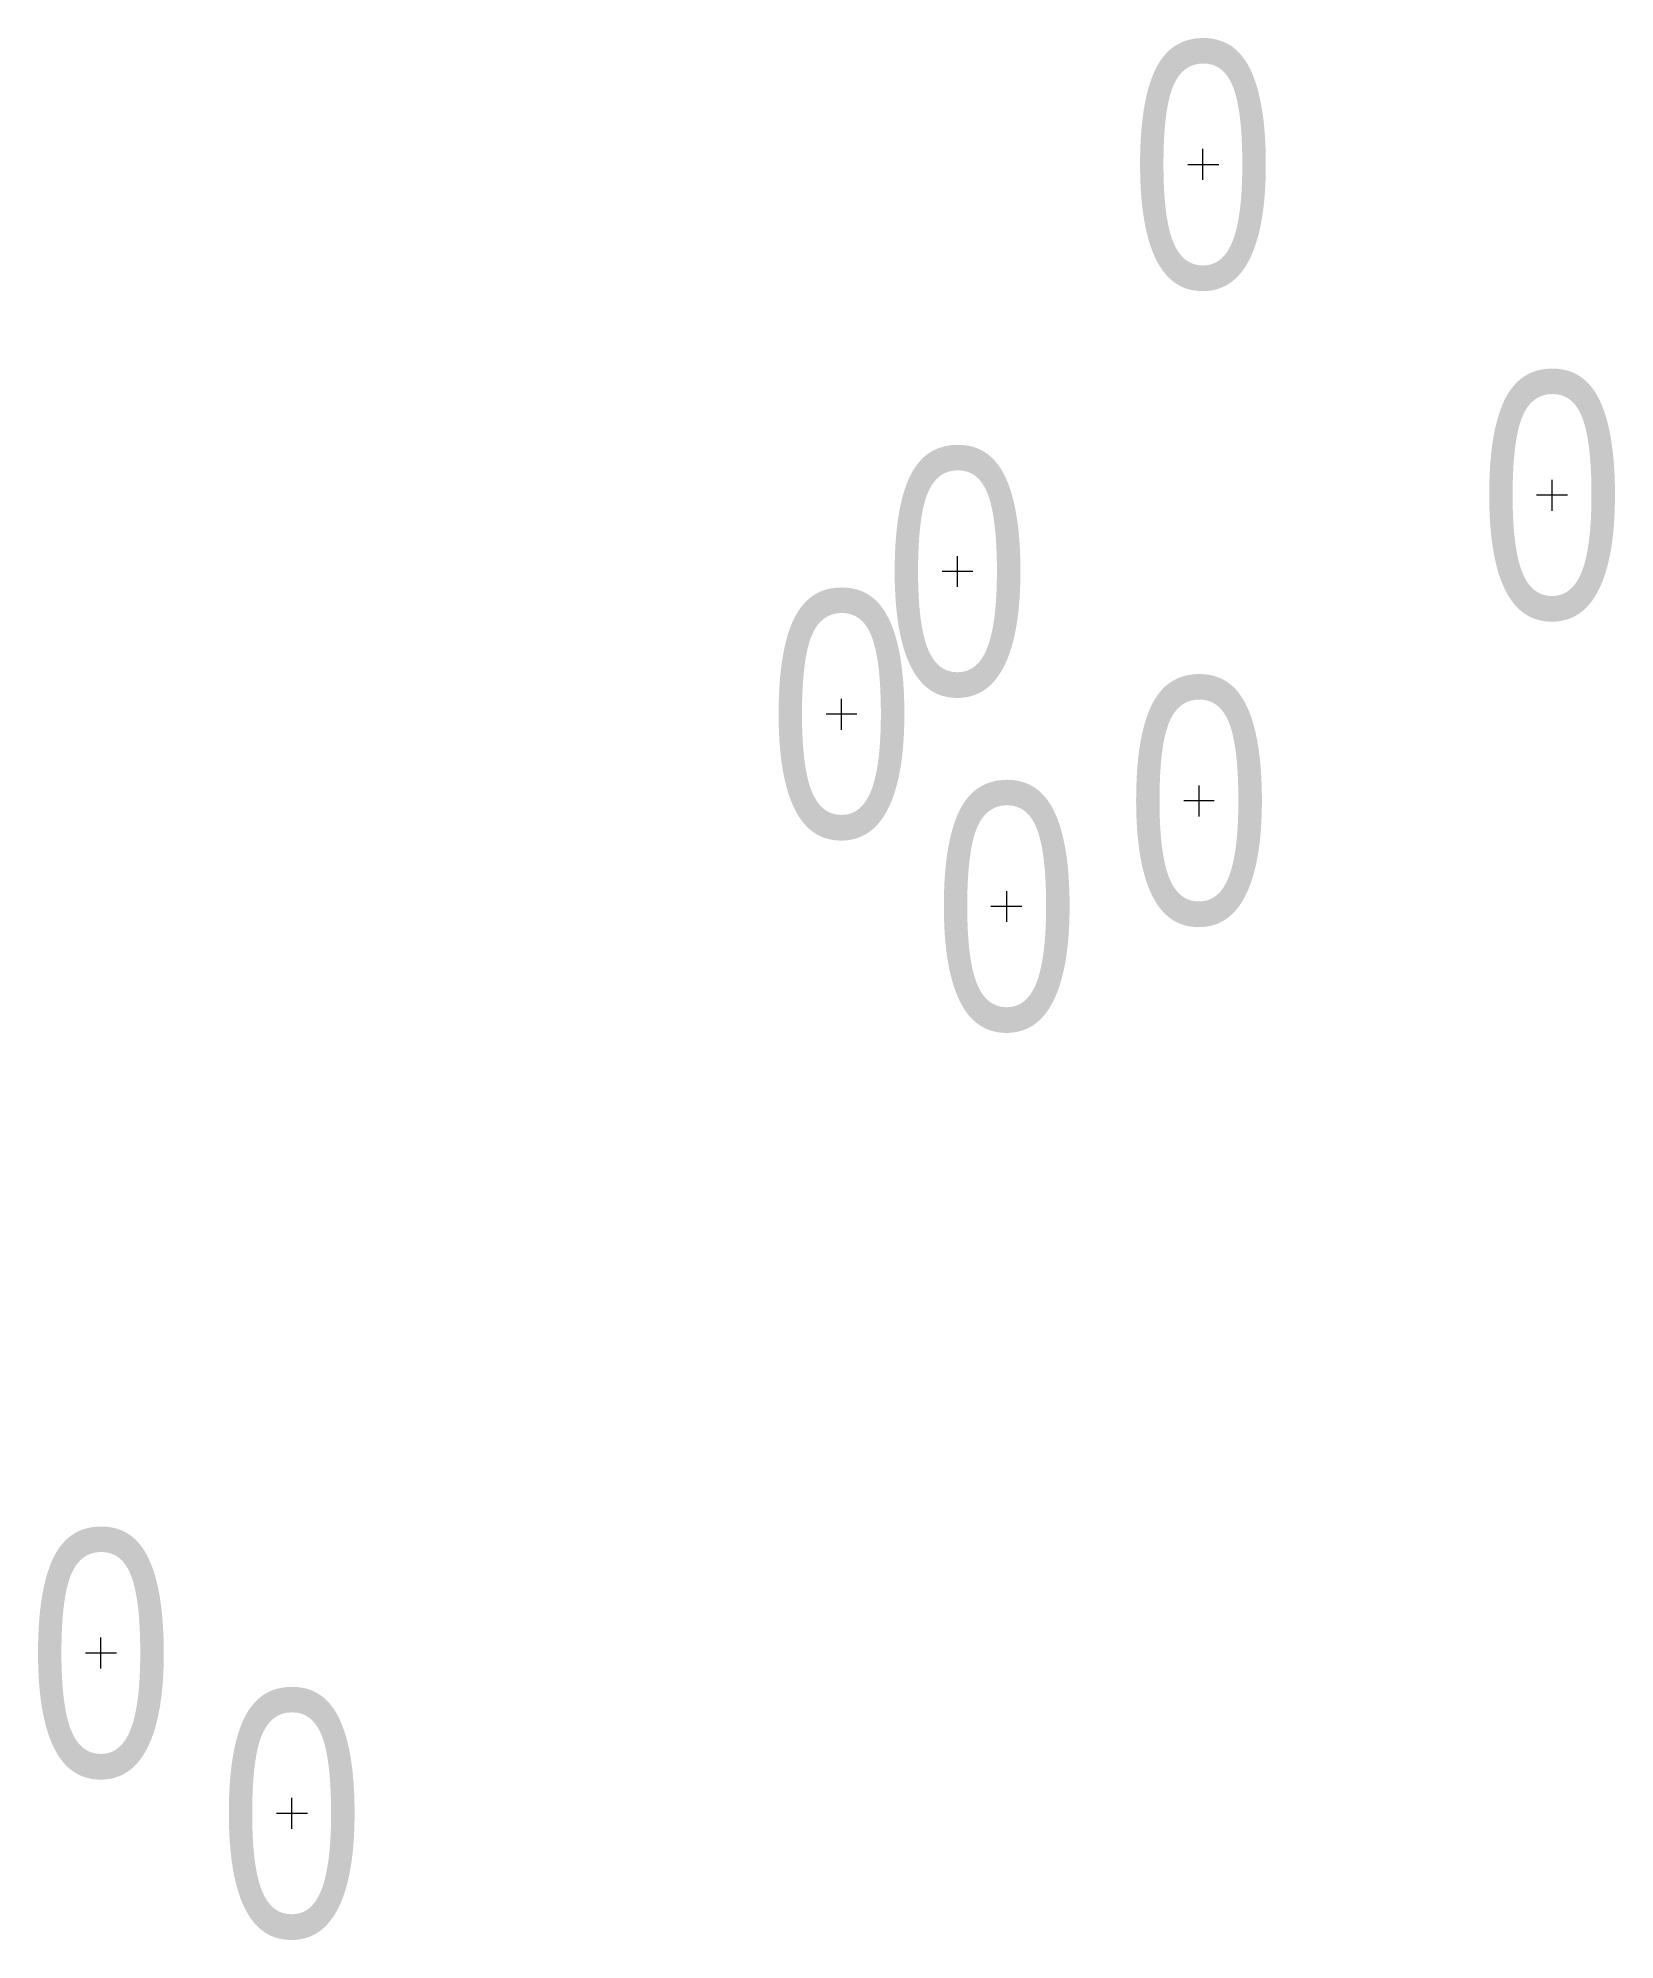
# Model space of a CAD drawing. Header units: metres. Extents: x 535468 to 552658, y 1836578 to 1839983.
# Drawn here: x 552151.75 to 552183.82, y 1839944.39 to 1839983.05 of the extents above.
import ezdxf
from ezdxf.enums import TextEntityAlignment as Align

# ---------------------------------------------------------------- set-up
doc = ezdxf.new("R2010")
doc.units = ezdxf.units.M
doc.header["$LTSCALE"] = 2
doc.layers.add('11', color=7, linetype='Continuous', lineweight=13)
doc.layers.add('12', color=7, linetype='Continuous')

msp = doc.modelspace()

# ---------------------------------------------------------------- linework, layer by layer
at = {"layer": '11'}
for p, q in [((552175.44, 1839980.17), (552175.44, 1839980.8)), ((552175.76, 1839980.48), (552175.13, 1839980.48)), ((552182.54, 1839973.44), (552182.54, 1839974.07)), ((552182.85, 1839973.76), (552182.22, 1839973.76)), ((552170.45, 1839971.9), (552170.45, 1839972.52)), ((552170.76, 1839972.21), (552170.14, 1839972.21)), ((552168.09, 1839968.99), (552168.09, 1839969.62)), ((552168.4, 1839969.31), (552167.78, 1839969.31)), ((552175.67, 1839967.55), (552175.05, 1839967.55)), ((552175.36, 1839967.23), (552175.36, 1839967.86)), ((552171.45, 1839965.09), (552171.45, 1839965.71)), ((552171.76, 1839965.4), (552171.13, 1839965.4)), ((552153.03, 1839949.91), (552153.03, 1839950.54)), ((552153.03, 1839949.91), (552153.03, 1839950.54)), ((552153.35, 1839950.22), (552152.72, 1839950.22)), ((552153.34, 1839950.22), (552152.72, 1839950.22)), ((552156.91, 1839946.65), (552156.91, 1839947.28)), ((552156.91, 1839946.65), (552156.91, 1839947.27)), ((552157.23, 1839946.96), (552156.6, 1839946.96)), ((552157.22, 1839946.96), (552156.6, 1839946.96))]:
    msp.add_line(p, q, dxfattribs=at)

# ---------------------------------------------------------------- texts
at = {"layer": '12', "width": 0.8}
for p in [(552175.44, 1839977.98), (552182.54, 1839971.26), (552170.45, 1839969.71), (552168.09, 1839966.81), (552175.36, 1839965.05), (552171.45, 1839962.9), (552153.03, 1839947.72), (552153.03, 1839947.72), (552156.91, 1839944.46), (552156.91, 1839944.46)]:
    msp.add_text('0', height=5, dxfattribs=at).set_placement(p, align=Align.CENTER)

doc.saveas('drawing.dxf')
